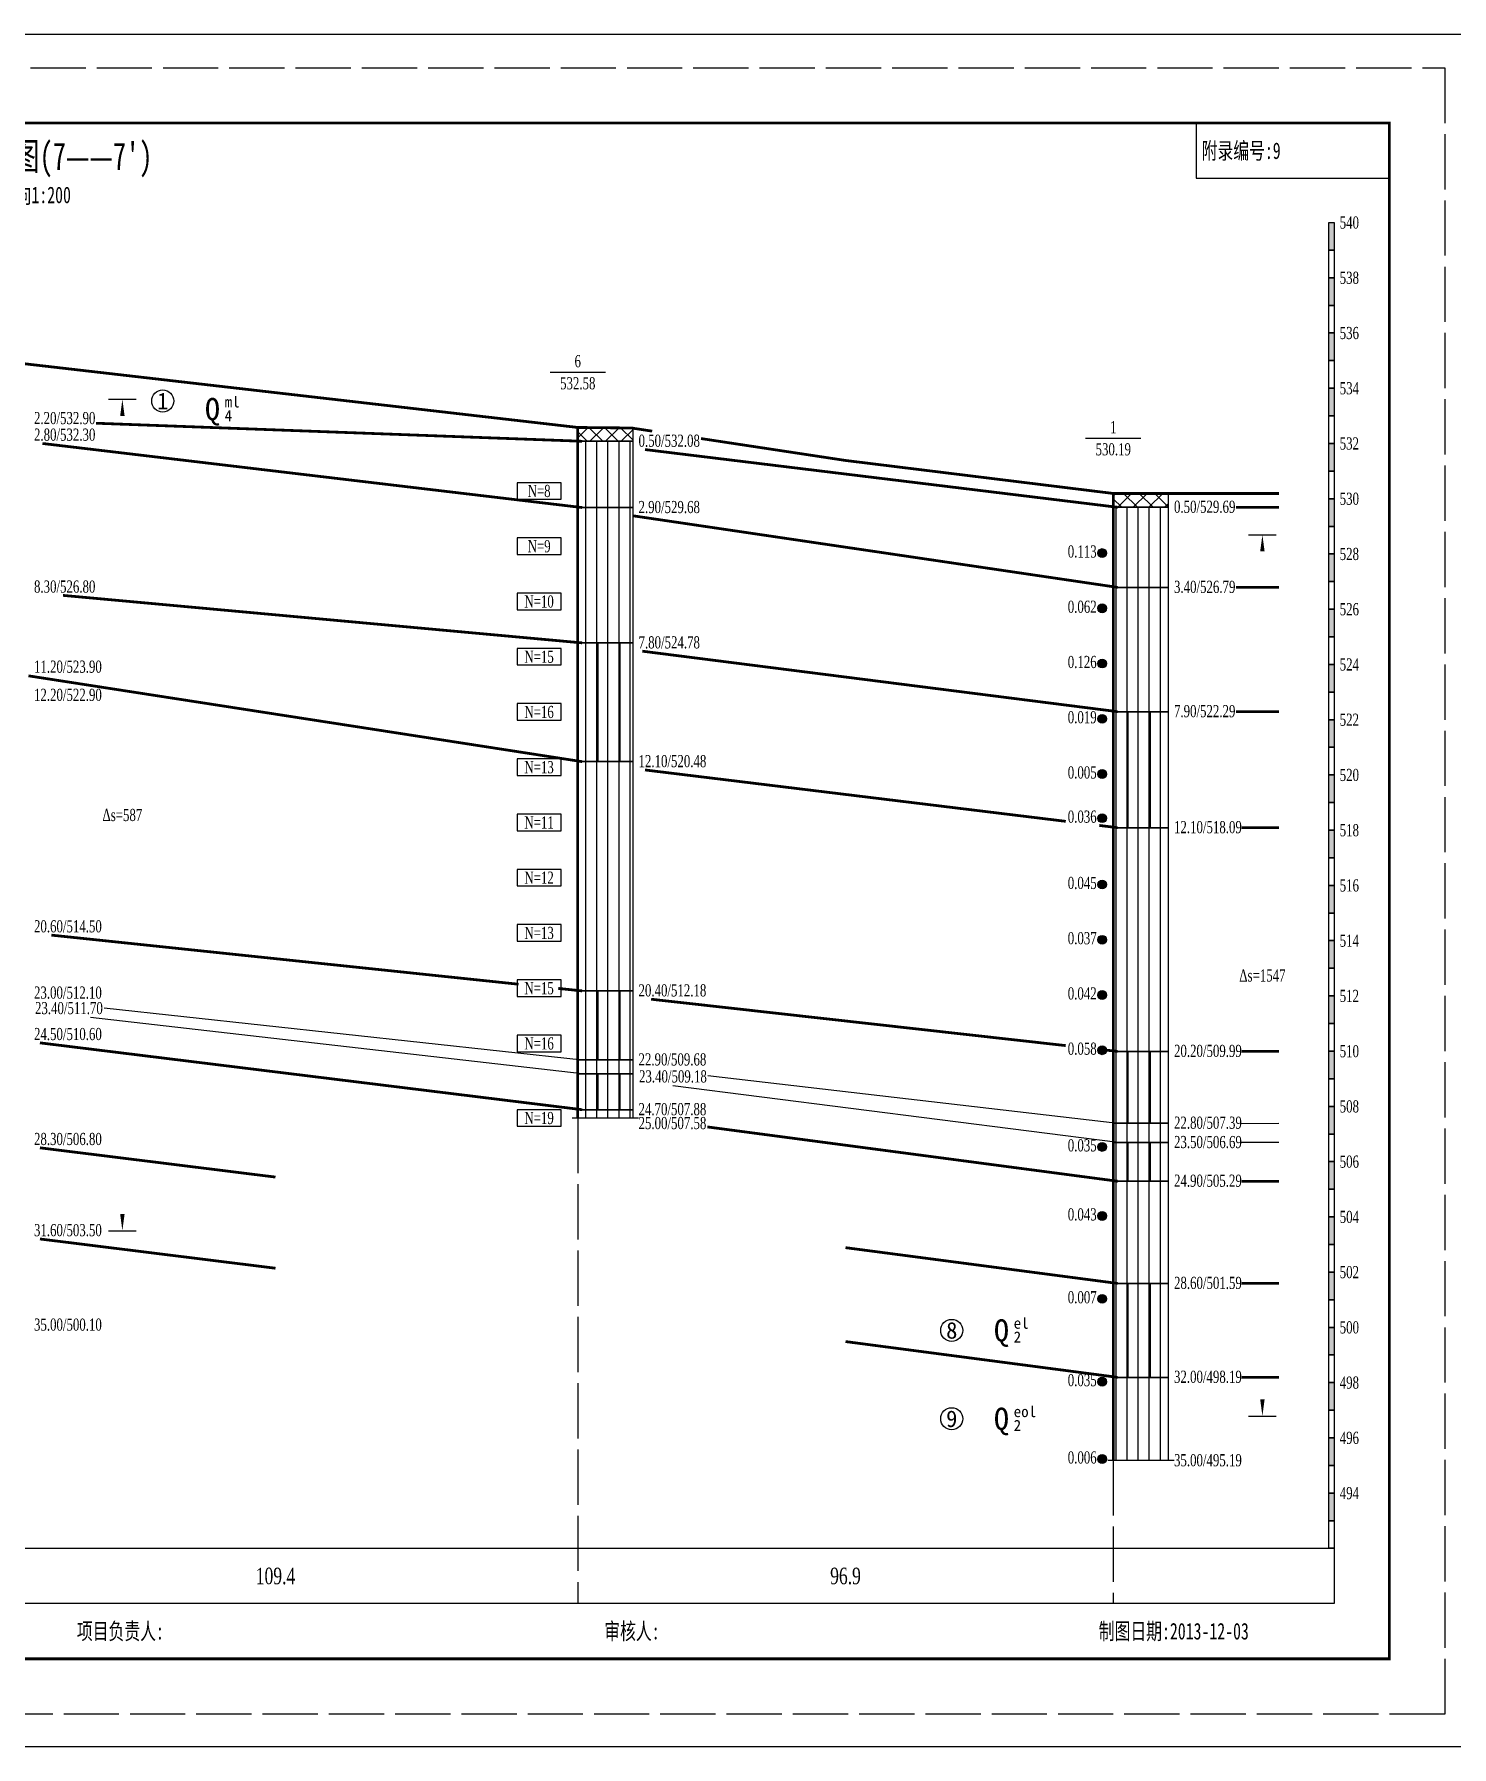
# Model space of a CAD drawing. Header units: millimetres. Extents: x -242 to 4355, y 2409 to 2741.
# Drawn here: x 3542.1 to 3798.8, y 2420 to 2730 of the extents above; entities that cross this region are included whole.
import ezdxf
from ezdxf.enums import TextEntityAlignment as Align

# ---------------------------------------------------------------- set-up
doc = ezdxf.new("R2010")
doc.units = ezdxf.units.MM
doc.linetypes.add('XX', pattern=[12, 10, -2])
doc.layers.add('MASKTEXT', color=7, linetype='Continuous')
doc.layers.add('黄土', color=52, linetype='Continuous')
doc.layers.add('打印边线框', color=3, linetype='Continuous', plot=False)
doc.styles.add('Dzcd', font='TIMES.TTF')
doc.styles.get("Standard").update_dxf_attribs({"font": 'SimSun.ttf'})
pattern_1 = [(45, (3321.4542, -4.0786), (-1.4142136, 1.4142136), []), (315, (3321.4542, -4.0786), (1.4142136, 1.4142136), [])]
pattern_2 = [(90, (-1e-12, -3.938), (-2, 1e-16), [])]
pattern_3 = [(90, (-1e-12, -3.938), (-2, 1e-16), []), (90, (0.1, -3.938), (-4, 2e-16), []), (90, (0.2, -3.938), (-4, 2e-16), [])]

# ---------------------------------------------------------------- blocks, each defined once
blk = doc.blocks.new('TL_YZY')
h = blk.add_hatch(color=256)
edge = h.paths.add_edge_path()
edge.add_arc((0, -0.79), 0.8, 0, 360)
blk.add_circle((0, -0.79), 0.8)
blk = doc.blocks.new('TL_BGN')
for p, q in [((0, -3), (0, 0)), ((0, 0), (-8, 0)), ((-8, 0), (-8, -3)), ((-8, -3), (0, -3))]:
    blk.add_line(p, q)

msp = doc.modelspace()

# ---------------------------------------------------------------- hatches: boundary and pattern name
for points in [[(3776.474, 2690.921), (3776.474, 2695.921), (3777.474, 2695.921), (3777.474, 2690.921)], [(3776.474, 2680.921), (3776.474, 2685.921), (3777.474, 2685.921), (3777.474, 2680.921)], [(3776.474, 2670.921), (3776.474, 2675.921), (3777.474, 2675.921), (3777.474, 2670.921)], [(3776.474, 2660.921), (3776.474, 2665.921), (3777.474, 2665.921), (3777.474, 2660.921)], [(3776.474, 2650.921), (3776.474, 2655.921), (3777.474, 2655.921), (3777.474, 2650.921)], [(3776.474, 2640.921), (3776.474, 2645.921), (3777.474, 2645.921), (3777.474, 2640.921)], [(3776.474, 2630.921), (3776.474, 2635.921), (3777.474, 2635.921), (3777.474, 2630.921)], [(3776.474, 2620.921), (3776.474, 2625.921), (3777.474, 2625.921), (3777.474, 2620.921)], [(3776.474, 2610.921), (3776.474, 2615.921), (3777.474, 2615.921), (3777.474, 2610.921)], [(3776.474, 2600.921), (3776.474, 2605.921), (3777.474, 2605.921), (3777.474, 2600.921)], [(3776.474, 2590.921), (3776.474, 2595.921), (3777.474, 2595.921), (3777.474, 2590.921)], [(3776.474, 2580.921), (3776.474, 2585.921), (3777.474, 2585.921), (3777.474, 2580.921)], [(3776.474, 2570.921), (3776.474, 2575.921), (3777.474, 2575.921), (3777.474, 2570.921)], [(3776.474, 2560.921), (3776.474, 2565.921), (3777.474, 2565.921), (3777.474, 2560.921)], [(3776.474, 2550.921), (3776.474, 2555.921), (3777.474, 2555.921), (3777.474, 2550.921)], [(3776.474, 2540.921), (3776.474, 2545.921), (3777.474, 2545.921), (3777.474, 2540.921)], [(3776.474, 2530.921), (3776.474, 2535.921), (3777.474, 2535.921), (3777.474, 2530.921)], [(3776.474, 2520.921), (3776.474, 2525.921), (3777.474, 2525.921), (3777.474, 2520.921)], [(3776.474, 2510.921), (3776.474, 2515.921), (3777.474, 2515.921), (3777.474, 2510.921)], [(3776.474, 2500.921), (3776.474, 2505.921), (3777.474, 2505.921), (3777.474, 2500.921)], [(3776.474, 2490.921), (3776.474, 2495.921), (3777.474, 2495.921), (3777.474, 2490.921)], [(3776.474, 2480.921), (3776.474, 2485.921), (3777.474, 2485.921), (3777.474, 2480.921)], [(3776.474, 2470.921), (3776.474, 2475.921), (3777.474, 2475.921), (3777.474, 2470.921)], [(3776.474, 2460.921), (3776.474, 2465.921), (3777.474, 2465.921), (3777.474, 2460.921)]]:
    msp.add_hatch(color=0).paths.add_polyline_path(points)
h = msp.add_hatch()
h.set_pattern_fill('素填土', color=0, scale=0.5, style=0)
h.set_pattern_definition(pattern_1)
h.paths.add_polyline_path([(3640.534, 2658.822), (3640.534, 2656.322), (3650.534, 2656.322), (3650.534, 2658.822)])
h = msp.add_hatch()
h.set_pattern_fill('素填土', color=0, scale=0.5, style=0)
h.set_pattern_definition(pattern_1)
h.paths.add_polyline_path([(3737.474, 2646.871), (3737.474, 2644.371), (3747.474, 2644.371), (3747.474, 2646.871)])
h = msp.add_hatch()
h.set_pattern_fill('古土壤', color=0, scale=0.5, style=0)
h.set_pattern_definition(pattern_3)
h.paths.add_polyline_path([(3640.534, 2619.822), (3640.534, 2598.322), (3650.534, 2598.322), (3650.534, 2619.822)])
h = msp.add_hatch()
h.set_pattern_fill('古土壤', color=0, scale=0.5, style=0)
h.set_pattern_definition(pattern_3)
h.paths.add_polyline_path([(3737.474, 2607.371), (3737.474, 2586.371), (3747.474, 2586.371), (3747.474, 2607.371)])
h = msp.add_hatch()
h.set_pattern_fill('古土壤', color=0, scale=0.5, style=0)
h.set_pattern_definition(pattern_3)
h.paths.add_polyline_path([(3640.534, 2556.822), (3640.534, 2544.322), (3650.534, 2544.322), (3650.534, 2556.822)])
h = msp.add_hatch()
h.set_pattern_fill('古土壤', color=0, scale=0.5, style=0)
h.set_pattern_definition(pattern_3)
h.paths.add_polyline_path([(3737.474, 2545.871), (3737.474, 2532.871), (3747.474, 2532.871), (3747.474, 2545.871)])
h = msp.add_hatch()
h.set_pattern_fill('古土壤', color=0, scale=0.5, style=0)
h.set_pattern_definition(pattern_3)
h.paths.add_polyline_path([(3640.534, 2541.822), (3640.534, 2535.322), (3650.534, 2535.322), (3650.534, 2541.822)])
h = msp.add_hatch()
h.set_pattern_fill('古土壤', color=0, scale=0.5, style=0)
h.set_pattern_definition(pattern_3)
h.paths.add_polyline_path([(3737.474, 2529.371), (3737.474, 2522.371), (3747.474, 2522.371), (3747.474, 2529.371)])
h = msp.add_hatch()
h.set_pattern_fill('古土壤', color=0, scale=0.5, style=0)
h.set_pattern_definition(pattern_3)
h.paths.add_polyline_path([(3737.474, 2503.871), (3737.474, 2486.871), (3747.474, 2486.871), (3747.474, 2503.871)])
at = {"layer": '黄土'}
h = msp.add_hatch(dxfattribs=at)
h.set_pattern_fill('黄土', color=0, scale=0.5, style=0)
h.set_pattern_definition(pattern_2)
h.paths.add_polyline_path([(3640.534, 2656.322), (3640.534, 2644.322), (3650.534, 2644.322), (3650.534, 2656.322)])
h = msp.add_hatch(dxfattribs=at)
h.set_pattern_fill('黄土', color=0, scale=0.5, style=0)
h.set_pattern_definition(pattern_2)
h.paths.add_polyline_path([(3640.534, 2644.322), (3640.534, 2619.822), (3650.534, 2619.822), (3650.534, 2644.322)])
h = msp.add_hatch(dxfattribs=at)
h.set_pattern_fill('黄土', color=0, scale=0.5, style=0)
h.set_pattern_definition(pattern_2)
h.paths.add_polyline_path([(3737.474, 2644.371), (3737.474, 2629.871), (3747.474, 2629.871), (3747.474, 2644.371)])
h = msp.add_hatch(dxfattribs=at)
h.set_pattern_fill('黄土', color=0, scale=0.5, style=0)
h.set_pattern_definition(pattern_2)
h.paths.add_polyline_path([(3737.474, 2629.871), (3737.474, 2607.371), (3747.474, 2607.371), (3747.474, 2629.871)])
h = msp.add_hatch(dxfattribs=at)
h.set_pattern_fill('黄土', color=0, scale=0.5, style=0)
h.set_pattern_definition(pattern_2)
h.paths.add_polyline_path([(3640.534, 2598.322), (3640.534, 2556.822), (3650.534, 2556.822), (3650.534, 2598.322)])
h = msp.add_hatch(dxfattribs=at)
h.set_pattern_fill('黄土', color=0, scale=0.5, style=0)
h.set_pattern_definition(pattern_2)
h.paths.add_polyline_path([(3737.474, 2586.371), (3737.474, 2545.871), (3747.474, 2545.871), (3747.474, 2586.371)])
h = msp.add_hatch(dxfattribs=at)
h.set_pattern_fill('黄土', color=0, scale=0.5, style=0)
h.set_pattern_definition(pattern_2)
h.paths.add_polyline_path([(3640.534, 2544.322), (3640.534, 2541.822), (3650.534, 2541.822), (3650.534, 2544.322)])
h = msp.add_hatch(dxfattribs=at)
h.set_pattern_fill('黄土', color=0, scale=0.5, style=0)
h.set_pattern_definition(pattern_2)
h.paths.add_polyline_path([(3640.534, 2535.322), (3640.534, 2533.822), (3650.534, 2533.822), (3650.534, 2535.322)])
h = msp.add_hatch(dxfattribs=at)
h.set_pattern_fill('黄土', color=0, scale=0.5, style=0)
h.set_pattern_definition(pattern_2)
h.paths.add_polyline_path([(3737.474, 2532.871), (3737.474, 2529.371), (3747.474, 2529.371), (3747.474, 2532.871)])
h = msp.add_hatch(dxfattribs=at)
h.set_pattern_fill('黄土', color=0, scale=0.5, style=0)
h.set_pattern_definition(pattern_2)
h.paths.add_polyline_path([(3737.474, 2522.371), (3737.474, 2503.871), (3747.474, 2503.871), (3747.474, 2522.371)])
h = msp.add_hatch(dxfattribs=at)
h.set_pattern_fill('黄土', color=0, scale=0.5, style=0)
h.set_pattern_definition(pattern_2)
h.paths.add_polyline_path([(3737.474, 2486.871), (3737.474, 2471.871), (3747.474, 2471.871), (3747.474, 2486.871)])

# ---------------------------------------------------------------- linework, layer by layer
at = {"color": 0}
for p, q in [((3635.534, 2668.822), (3645.534, 2668.822)), ((3555.594, 2663.921), (3560.594, 2663.921)), ((3732.474, 2656.871), (3742.474, 2656.871)), ((3761.974, 2639.371), (3766.974, 2639.371)), ((3641.334, 2541.821), (3552.312, 2551.996)), ((3554.772, 2553.743), (3641.334, 2544.321)), ((3738.274, 2529.371), (3657.737, 2539.629)), ((3664.068, 2541.487), (3738.274, 2532.871)), ((3639.534, 2533.822), (3651.534, 2533.822)), ((3760.454, 2532.848), (3767.474, 2532.871)), ((3767.474, 2529.371), (3760.454, 2529.371)), ((3555.594, 2513.421), (3560.594, 2513.421)), ((3761.974, 2479.871), (3766.974, 2479.871)), ((3736.474, 2471.871), (3748.474, 2471.871))]:
    msp.add_line(p, q, dxfattribs=at)
at = {"color": 0, "linetype": 'XX'}
for p, q in [((3640.534, 2533.822), (3640.534, 2445.921)), ((3737.474, 2471.871), (3737.474, 2445.921))]:
    msp.add_line(p, q, dxfattribs=at)
at = {"color": 0, "const_width": 0.5}
msp.add_lwpolyline([(3271.454, 2435.921), (3271.454, 2713.921), (3787.474, 2713.921), (3787.474, 2435.921)], close=True, dxfattribs=at)
at = {"color": 0}
msp.add_lwpolyline([(3752.474, 2713.921), (3752.474, 2703.921), (3787.474, 2703.921)], dxfattribs=at)
at = {"color": 0, "const_width": 0.5}
for points in [[(3291.454, 2693.921), (3321.454, 2693.921), (3343.022, 2692.259), (3364.589, 2690.596), (3386.157, 2688.934), (3407.724, 2687.272), (3438.567, 2683.309), (3469.409, 2679.346), (3500.252, 2675.384), (3531.094, 2671.421), (3558.454, 2668.271), (3585.814, 2665.122), (3613.174, 2661.972), (3640.534, 2658.822), (3650.252, 2658.722), (3654.01, 2658.152)], [(3553.309, 2659.588), (3641.334, 2656.321)], [(3662.842, 2656.813), (3689.004, 2652.846), (3713.239, 2649.859), (3737.474, 2646.871), (3767.474, 2646.871)], [(3543.626, 2655.921), (3641.334, 2644.321)], [(3652.7, 2654.821), (3738.274, 2644.371)], [(3759.689, 2644.371), (3767.474, 2644.371)], [(3650.595, 2642.821), (3738.274, 2629.871)], [(3759.689, 2629.871), (3767.474, 2629.871)], [(3547.346, 2628.421), (3641.334, 2619.821)], [(3652.216, 2618.321), (3738.274, 2607.371)], [(3541.094, 2613.859), (3641.334, 2598.321)], [(3759.689, 2607.371), (3767.474, 2607.371)], [(3652.7, 2596.821), (3728.88, 2587.519)], [(3734.946, 2586.778), (3738.274, 2586.371)], [(3760.704, 2586.371), (3767.474, 2586.371)], [(3545.245, 2566.921), (3629.813, 2558.032)], [(3636.99, 2557.278), (3641.334, 2556.821)], [(3653.809, 2555.321), (3728.88, 2546.922)], [(3543.162, 2547.421), (3641.334, 2535.321)], [(3734.946, 2546.244), (3738.274, 2545.871)], [(3760.704, 2545.871), (3767.474, 2545.871)], [(3663.983, 2532.204), (3738.274, 2522.371)], [(3543.162, 2528.421), (3585.814, 2523.12)], [(3760.704, 2522.371), (3767.474, 2522.371)], [(3543.162, 2511.921), (3585.814, 2506.62)], [(3689.004, 2510.347), (3738.274, 2503.871)], [(3760.704, 2503.871), (3767.474, 2503.871)], [(3689.004, 2493.347), (3738.274, 2486.871)], [(3760.704, 2486.871), (3767.474, 2486.871)]]:
    msp.add_lwpolyline(points, dxfattribs=at)
at = {"color": 0}
for points in [[(3776.474, 2690.921), (3776.474, 2695.921), (3777.474, 2695.921), (3777.474, 2690.921)], [(3776.474, 2685.921), (3776.474, 2690.921), (3777.474, 2690.921), (3777.474, 2685.921)], [(3776.474, 2680.921), (3776.474, 2685.921), (3777.474, 2685.921), (3777.474, 2680.921)], [(3776.474, 2675.921), (3776.474, 2680.921), (3777.474, 2680.921), (3777.474, 2675.921)], [(3776.474, 2670.921), (3776.474, 2675.921), (3777.474, 2675.921), (3777.474, 2670.921)], [(3776.474, 2665.921), (3776.474, 2670.921), (3777.474, 2670.921), (3777.474, 2665.921)], [(3776.474, 2660.921), (3776.474, 2665.921), (3777.474, 2665.921), (3777.474, 2660.921)], [(3776.474, 2655.921), (3776.474, 2660.921), (3777.474, 2660.921), (3777.474, 2655.921)], [(3640.534, 2658.822), (3640.534, 2656.322), (3650.534, 2656.322), (3650.534, 2658.822)], [(3640.534, 2656.322), (3640.534, 2644.322), (3650.534, 2644.322), (3650.534, 2656.322)], [(3776.474, 2650.921), (3776.474, 2655.921), (3777.474, 2655.921), (3777.474, 2650.921)], [(3776.474, 2645.921), (3776.474, 2650.921), (3777.474, 2650.921), (3777.474, 2645.921)], [(3640.534, 2644.322), (3640.534, 2619.822), (3650.534, 2619.822), (3650.534, 2644.322)], [(3737.474, 2646.871), (3737.474, 2644.371), (3747.474, 2644.371), (3747.474, 2646.871)], [(3737.474, 2644.371), (3737.474, 2629.871), (3747.474, 2629.871), (3747.474, 2644.371)], [(3776.474, 2640.921), (3776.474, 2645.921), (3777.474, 2645.921), (3777.474, 2640.921)], [(3776.474, 2635.921), (3776.474, 2640.921), (3777.474, 2640.921), (3777.474, 2635.921)], [(3776.474, 2630.921), (3776.474, 2635.921), (3777.474, 2635.921), (3777.474, 2630.921)], [(3737.474, 2629.871), (3737.474, 2607.371), (3747.474, 2607.371), (3747.474, 2629.871)], [(3776.474, 2625.921), (3776.474, 2630.921), (3777.474, 2630.921), (3777.474, 2625.921)], [(3776.474, 2620.921), (3776.474, 2625.921), (3777.474, 2625.921), (3777.474, 2620.921)], [(3640.534, 2619.822), (3640.534, 2598.322), (3650.534, 2598.322), (3650.534, 2619.822)], [(3776.474, 2615.921), (3776.474, 2620.921), (3777.474, 2620.921), (3777.474, 2615.921)], [(3776.474, 2610.921), (3776.474, 2615.921), (3777.474, 2615.921), (3777.474, 2610.921)], [(3776.474, 2605.921), (3776.474, 2610.921), (3777.474, 2610.921), (3777.474, 2605.921)], [(3737.474, 2607.371), (3737.474, 2586.371), (3747.474, 2586.371), (3747.474, 2607.371)], [(3776.474, 2600.921), (3776.474, 2605.921), (3777.474, 2605.921), (3777.474, 2600.921)], [(3776.474, 2595.921), (3776.474, 2600.921), (3777.474, 2600.921), (3777.474, 2595.921)], [(3640.534, 2598.322), (3640.534, 2556.822), (3650.534, 2556.822), (3650.534, 2598.322)], [(3776.474, 2590.921), (3776.474, 2595.921), (3777.474, 2595.921), (3777.474, 2590.921)], [(3776.474, 2585.921), (3776.474, 2590.921), (3777.474, 2590.921), (3777.474, 2585.921)], [(3737.474, 2586.371), (3737.474, 2545.871), (3747.474, 2545.871), (3747.474, 2586.371)], [(3776.474, 2580.921), (3776.474, 2585.921), (3777.474, 2585.921), (3777.474, 2580.921)], [(3776.474, 2575.921), (3776.474, 2580.921), (3777.474, 2580.921), (3777.474, 2575.921)], [(3776.474, 2570.921), (3776.474, 2575.921), (3777.474, 2575.921), (3777.474, 2570.921)], [(3776.474, 2565.921), (3776.474, 2570.921), (3777.474, 2570.921), (3777.474, 2565.921)], [(3776.474, 2560.921), (3776.474, 2565.921), (3777.474, 2565.921), (3777.474, 2560.921)], [(3776.474, 2555.921), (3776.474, 2560.921), (3777.474, 2560.921), (3777.474, 2555.921)], [(3640.534, 2556.822), (3640.534, 2544.322), (3650.534, 2544.322), (3650.534, 2556.822)], [(3776.474, 2550.921), (3776.474, 2555.921), (3777.474, 2555.921), (3777.474, 2550.921)], [(3776.474, 2545.921), (3776.474, 2550.921), (3777.474, 2550.921), (3777.474, 2545.921)], [(3737.474, 2545.871), (3737.474, 2532.871), (3747.474, 2532.871), (3747.474, 2545.871)], [(3776.474, 2540.921), (3776.474, 2545.921), (3777.474, 2545.921), (3777.474, 2540.921)], [(3640.534, 2544.322), (3640.534, 2541.822), (3650.534, 2541.822), (3650.534, 2544.322)], [(3640.534, 2541.822), (3640.534, 2535.322), (3650.534, 2535.322), (3650.534, 2541.822)], [(3776.474, 2535.921), (3776.474, 2540.921), (3777.474, 2540.921), (3777.474, 2535.921)], [(3776.474, 2530.921), (3776.474, 2535.921), (3777.474, 2535.921), (3777.474, 2530.921)], [(3640.534, 2535.322), (3640.534, 2533.822), (3650.534, 2533.822), (3650.534, 2535.322)], [(3737.474, 2532.871), (3737.474, 2529.371), (3747.474, 2529.371), (3747.474, 2532.871)], [(3776.474, 2525.921), (3776.474, 2530.921), (3777.474, 2530.921), (3777.474, 2525.921)], [(3737.474, 2529.371), (3737.474, 2522.371), (3747.474, 2522.371), (3747.474, 2529.371)], [(3776.474, 2520.921), (3776.474, 2525.921), (3777.474, 2525.921), (3777.474, 2520.921)], [(3737.474, 2522.371), (3737.474, 2503.871), (3747.474, 2503.871), (3747.474, 2522.371)], [(3776.474, 2515.921), (3776.474, 2520.921), (3777.474, 2520.921), (3777.474, 2515.921)], [(3776.474, 2510.921), (3776.474, 2515.921), (3777.474, 2515.921), (3777.474, 2510.921)], [(3776.474, 2505.921), (3776.474, 2510.921), (3777.474, 2510.921), (3777.474, 2505.921)], [(3776.474, 2500.921), (3776.474, 2505.921), (3777.474, 2505.921), (3777.474, 2500.921)], [(3737.474, 2503.871), (3737.474, 2486.871), (3747.474, 2486.871), (3747.474, 2503.871)], [(3776.474, 2495.921), (3776.474, 2500.921), (3777.474, 2500.921), (3777.474, 2495.921)], [(3776.474, 2490.921), (3776.474, 2495.921), (3777.474, 2495.921), (3777.474, 2490.921)], [(3776.474, 2485.921), (3776.474, 2490.921), (3777.474, 2490.921), (3777.474, 2485.921)], [(3737.474, 2486.871), (3737.474, 2471.871), (3747.474, 2471.871), (3747.474, 2486.871)], [(3776.474, 2480.921), (3776.474, 2485.921), (3777.474, 2485.921), (3777.474, 2480.921)], [(3776.474, 2475.921), (3776.474, 2480.921), (3777.474, 2480.921), (3777.474, 2475.921)], [(3776.474, 2470.921), (3776.474, 2475.921), (3777.474, 2475.921), (3777.474, 2470.921)], [(3776.474, 2465.921), (3776.474, 2470.921), (3777.474, 2470.921), (3777.474, 2465.921)], [(3776.474, 2460.921), (3776.474, 2465.921), (3777.474, 2465.921), (3777.474, 2460.921)], [(3776.474, 2455.921), (3776.474, 2460.921), (3777.474, 2460.921), (3777.474, 2455.921)], [(3281.454, 2455.921), (3777.474, 2455.921), (3777.474, 2445.921), (3281.454, 2445.921)]]:
    msp.add_lwpolyline(points, close=True, dxfattribs=at)
for points in [[(3558.094, 2590.171, 0, 0, 0), (3558.094, 2663.921, 0, 0.8, 0), (3558.094, 2660.921, 0, 0, 0)], [(3640.534, 2658.822, 0.5, 0.5, 0), (3640.534, 2533.822, 0, 0, 0)], [(3737.474, 2646.871, 0.5, 0.5, 0), (3737.474, 2471.871, 0, 0, 0)], [(3764.474, 2561.121, 0, 0, 0), (3764.474, 2639.371, 0, 0.8, 0), (3764.474, 2636.371, 0, 0, 0)], [(3558.094, 2587.171, 0, 0, 0), (3558.094, 2513.421, 0, 0.8, 0), (3558.094, 2516.421, 0, 0, 0)], [(3764.474, 2558.121, 0, 0, 0), (3764.474, 2479.871, 0, 0.8, 0), (3764.474, 2482.871, 0, 0, 0)]]:
    msp.add_lwpolyline(points, format="xyseb", dxfattribs=at)
for centre in [(3565.405, 2663.616), (3708.239, 2495.371), (3708.239, 2479.371)]:
    msp.add_circle(centre, 2, dxfattribs=at)
at = {"layer": '打印边线框'}
msp.add_lwpolyline([(-80, 2420), (-80, 2730), (4354.562, 2730), (4354.562, 2420), (-80, 2420)], dxfattribs=at)
at = {"layer": '打印边线框', "color": 3, "linetype": 'XX'}
msp.add_lwpolyline([(3241.454, 2425.921), (3241.454, 2723.921), (3797.474, 2723.921), (3797.474, 2425.921)], close=True, dxfattribs=at)

# ---------------------------------------------------------------- block references
at = {"color": 0}
for name, p in [('TL_BGN', (3637.534, 2648.822)), ('TL_BGN', (3637.534, 2638.822)), ('TL_YZY', (3735.474, 2636.871)), ('TL_BGN', (3637.534, 2628.822)), ('TL_YZY', (3735.474, 2626.871)), ('TL_BGN', (3637.534, 2618.822)), ('TL_YZY', (3735.474, 2616.871)), ('TL_BGN', (3637.534, 2608.822)), ('TL_YZY', (3735.474, 2606.871)), ('TL_BGN', (3637.534, 2598.822)), ('TL_YZY', (3735.474, 2596.871)), ('TL_BGN', (3637.534, 2588.822)), ('TL_YZY', (3735.474, 2588.871)), ('TL_BGN', (3637.534, 2578.822)), ('TL_YZY', (3735.474, 2576.871)), ('TL_BGN', (3637.534, 2568.822)), ('TL_YZY', (3735.474, 2566.871)), ('TL_BGN', (3637.534, 2558.822)), ('TL_YZY', (3735.474, 2556.871)), ('TL_BGN', (3637.534, 2548.822)), ('TL_YZY', (3735.474, 2546.871)), ('TL_BGN', (3637.534, 2535.322)), ('TL_YZY', (3735.474, 2529.371)), ('TL_YZY', (3735.474, 2516.871)), ('TL_YZY', (3735.474, 2501.871)), ('TL_YZY', (3735.474, 2486.871)), ('TL_YZY', (3735.474, 2472.871))]:
    msp.add_blockref(name, p, dxfattribs=at)

# ---------------------------------------------------------------- texts
at = {"color": 0, "width": 0.7}
for s, height, p in [("工 程 地 质 剖 面 图(7——7')", 5, (3529.464, 2707.921)), ('比例尺 横向1:1000 纵向1:200', 3, (3529.464, 2700.921))]:
    msp.add_text(s, height=height, dxfattribs=at).set_placement(p, align=Align.MIDDLE_CENTER)
for s, p in [('附录编号:9', (3753.474, 2708.921)), ('项目负责人:', (3549.852, 2440.921)), ('审核人:', (3645.325, 2440.921)), ('制图日期:2013-12-03', (3734.849, 2440.921))]:
    msp.add_text(s, height=3, dxfattribs=at).set_placement(p, align=Align.MIDDLE_LEFT)
at = {"color": 0, "style": 'Dzcd', "width": 0.7}
for s, p in [('540', (3778.474, 2695.921)), ('538', (3778.474, 2685.921)), ('536', (3778.474, 2675.921)), ('534', (3778.474, 2665.921)), ('532', (3778.474, 2655.921)), ('530', (3778.474, 2645.921)), ('528', (3778.474, 2635.921)), ('526', (3778.474, 2625.921)), ('524', (3778.474, 2615.921)), ('12.20/522.90', (3542.094, 2610.421)), ('522', (3778.474, 2605.921)), ('520', (3778.474, 2595.921)), ('518', (3778.474, 2585.921)), ('516', (3778.474, 2575.921)), ('514', (3778.474, 2565.921)), ('512', (3778.474, 2555.921)), ('510', (3778.474, 2545.921)), ('508', (3778.474, 2535.921)), ('25.00/507.58', (3651.538, 2532.906)), ('506', (3778.474, 2525.921)), ('504', (3778.474, 2515.921)), ('502', (3778.474, 2505.921)), ('35.00/500.10', (3542.094, 2496.421)), ('500', (3778.474, 2495.921)), ('498', (3778.474, 2485.921)), ('496', (3778.474, 2475.921)), ('35.00/495.19', (3748.474, 2471.871)), ('494', (3778.474, 2465.921))]:
    msp.add_text(s, height=2.2, dxfattribs=at).set_placement(p, align=Align.MIDDLE_LEFT)
for s, height, p in [('6', 2.2, (3640.534, 2670.822)), ('532.58', 2.2, (3640.534, 2666.822)), ('1', 2.2, (3737.474, 2658.871)), ('530.19', 2.2, (3737.474, 2654.871)), ('109.4', 3, (3585.814, 2450.921)), ('96.9', 3, (3689.004, 2450.921))]:
    msp.add_text(s, height=height, dxfattribs=at).set_placement(p, align=Align.MIDDLE_CENTER)
at = {"color": 0}
for s, p in [('1', (3565.405, 2663.616)), ('8', (3708.239, 2495.371)), ('9', (3708.239, 2479.371))]:
    msp.add_text(s, height=3, dxfattribs=at).set_placement(p, align=Align.MIDDLE_CENTER)
at = {"layer": 'MASKTEXT', "color": 0}
for p in [(3574.405, 2662.15), (3717.239, 2495.371), (3717.239, 2479.371)]:
    msp.add_text('Q', height=4, dxfattribs=at).set_placement(p, align=Align.MIDDLE_CENTER)
for s, p in [('ml', (3576.605, 2662.45)), ('4', (3576.605, 2659.95)), ('el', (3719.439, 2495.671)), ('2', (3719.439, 2493.171)), ('eol', (3719.439, 2479.671)), ('2', (3719.439, 2477.171))]:
    msp.add_text(s, height=2, dxfattribs=at).set_placement(p)
at = {"layer": 'MASKTEXT', "color": 0, "style": 'Dzcd', "width": 0.7}
for s, p in [('2.20/532.90', (3542.094, 2659.421)), ('2.80/532.30', (3542.094, 2656.421)), ('0.50/532.08', (3651.534, 2655.322)), ('2.90/529.68', (3651.534, 2643.322)), ('0.50/529.69', (3748.474, 2643.371)), ('8.30/526.80', (3542.094, 2628.921)), ('3.40/526.79', (3748.474, 2628.871)), ('7.80/524.78', (3651.534, 2618.822)), ('11.20/523.90', (3542.094, 2614.421)), ('7.90/522.29', (3748.474, 2606.371)), ('12.10/520.48', (3651.534, 2597.322)), ('12.10/518.09', (3748.474, 2585.371)), ('20.60/514.50', (3542.094, 2567.421)), ('23.00/512.10', (3542.094, 2555.421)), ('20.40/512.18', (3651.534, 2555.822)), ('23.40/511.70', (3542.277, 2552.615)), ('24.50/510.60', (3542.094, 2547.921)), ('22.90/509.68', (3651.534, 2543.322)), ('20.20/509.99', (3748.474, 2544.871)), ('23.40/509.18', (3651.623, 2540.249)), ('24.70/507.88', (3651.534, 2534.322)), ('22.80/507.39', (3748.474, 2531.871)), ('28.30/506.80', (3542.094, 2528.921)), ('23.50/506.69', (3748.474, 2528.371)), ('24.90/505.29', (3748.474, 2521.371)), ('31.60/503.50', (3542.094, 2512.421)), ('28.60/501.59', (3748.474, 2502.871)), ('32.00/498.19', (3748.474, 2485.871))]:
    msp.add_text(s, height=2.2, dxfattribs=at).set_placement(p)
for s, p in [('N=8', (3633.534, 2647.322)), ('N=9', (3633.534, 2637.322)), ('N=10', (3633.534, 2627.322)), ('N=15', (3633.534, 2617.322)), ('N=16', (3633.534, 2607.322)), ('N=13', (3633.534, 2597.322)), ('Δs=587', (3558.094, 2588.671)), ('N=11', (3633.534, 2587.322)), ('N=12', (3633.534, 2577.322)), ('N=13', (3633.534, 2567.322)), ('Δs=1547', (3764.474, 2559.621)), ('N=15', (3633.534, 2557.322)), ('N=16', (3633.534, 2547.322)), ('N=19', (3633.534, 2533.822))]:
    msp.add_text(s, height=2.2, dxfattribs=at).set_placement(p, align=Align.MIDDLE_CENTER)
at = {"layer": 'MASKTEXT', "style": 'Dzcd', "width": 0.7}
for s, p in [('0.113', (3734.474, 2635.271)), ('0.062', (3734.474, 2625.271)), ('0.126', (3734.474, 2615.271)), ('0.019', (3734.474, 2605.271)), ('0.005', (3734.474, 2595.271)), ('0.036', (3734.474, 2587.271)), ('0.045', (3734.474, 2575.271)), ('0.037', (3734.474, 2565.271)), ('0.042', (3734.474, 2555.271)), ('0.058', (3734.474, 2545.271)), ('0.035', (3734.474, 2527.771)), ('0.043', (3734.474, 2515.271)), ('0.007', (3734.474, 2500.271)), ('0.035', (3734.474, 2485.271)), ('0.006', (3734.474, 2471.271))]:
    msp.add_text(s, height=2.2, dxfattribs=at).set_placement(p, align=Align.RIGHT)

doc.saveas('drawing.dxf')
